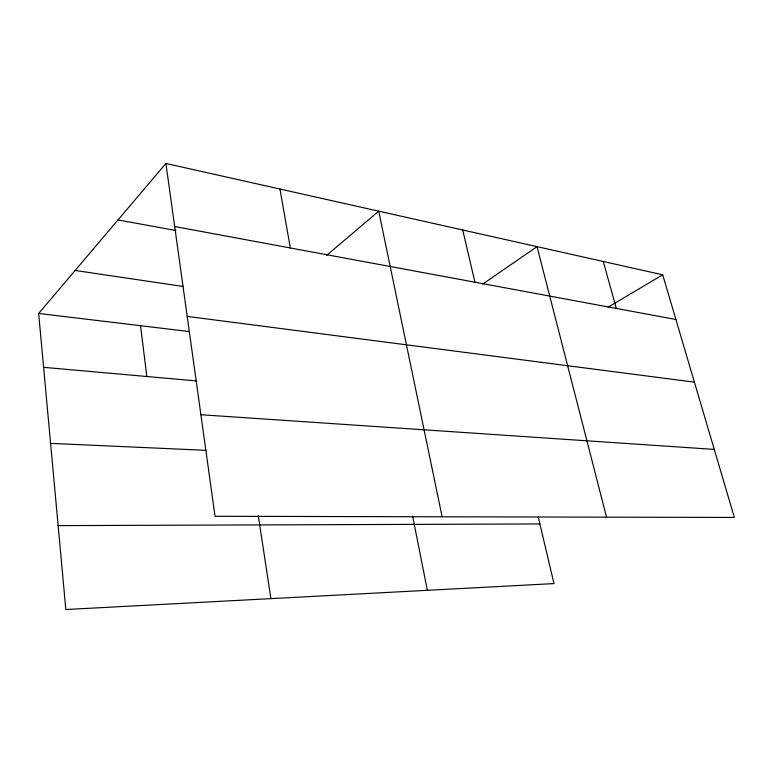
<?xml version="1.0" encoding="UTF-8"?>
<svg xmlns="http://www.w3.org/2000/svg" width="773" height="773" viewBox="0 0 773 773"><rect width="100%" height="100%" fill="white"/><g stroke="black" fill="none" stroke-linecap="round" stroke-linejoin="round"><path stroke-width="1.16" d="M538.24 516.973L553.99 583.586L65.84 609.53L38.65 313.461L165.905 163.47L662.712 274.811L734.35 517.446L215.039 516.277L165.905 163.47M326.728 255.303L378.712 211.164L442.127 516.789M482.71 284.097L537.042 246.645L606.525 517.156M608.022 307.229L662.712 274.811M58.139 525.611L539.892 523.949M50.583 443.364L205.734 450.311M200.903 414.734L714.262 449.403M43.597 367.32L196.738 380.954M38.65 313.461L189.337 331.569M187.201 316.399L694.405 382.152M75.145 270.453L183.249 286.483M118.018 219.918L175.925 230.518M174.688 226.528L675.902 319.491M603.298 261.496L616.303 308.437M462.708 229.987L474.922 282.213M412.647 516.219L427.363 590.311M279.942 189.027L290.329 247.969M258.23 515.388L270.908 598.631M140.531 325.704L146.831 376.509"/></g></svg>
